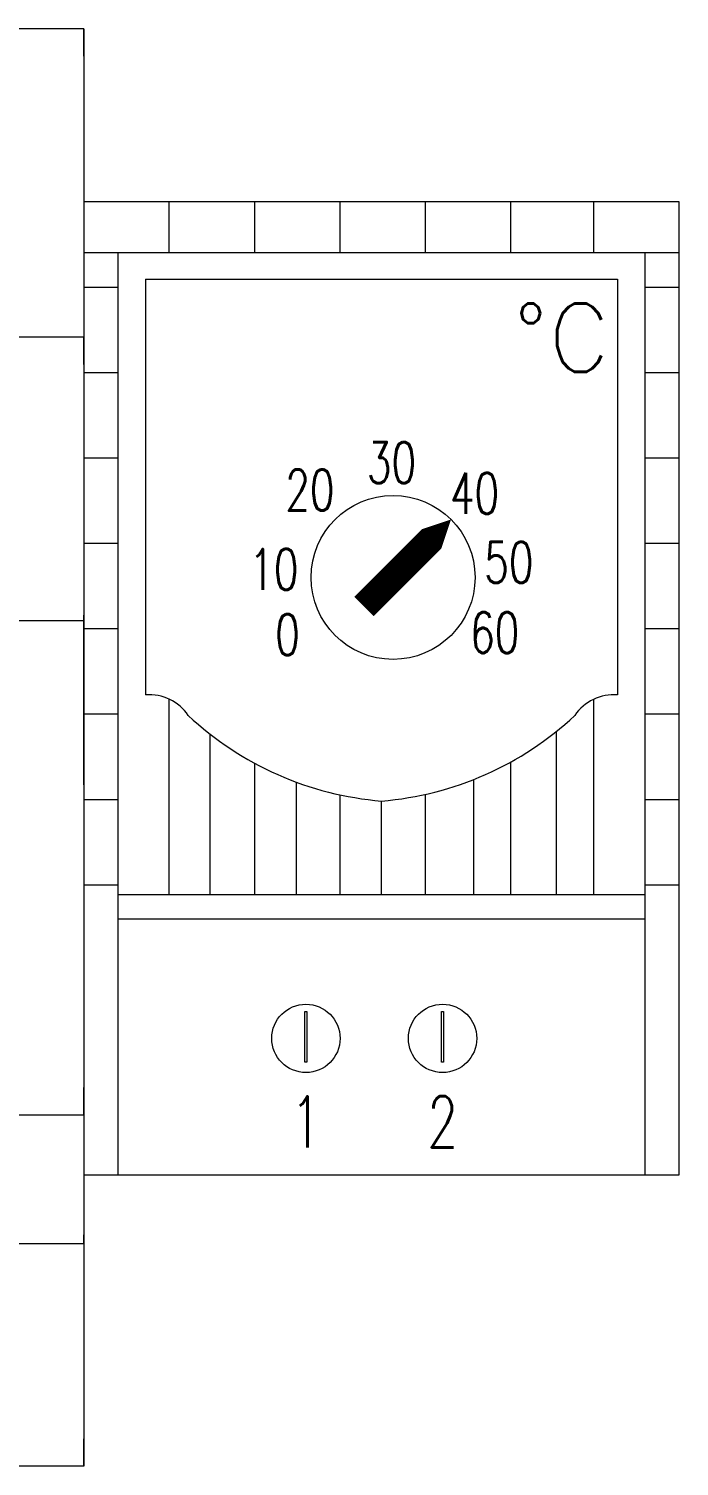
# Model space of a CAD drawing. Header units: millimetres. Extents: x 6750 to 121550, y -28210 to 66060.
# Drawn here: x 38706.6 to 38744.7, y 64731.7 to 64815.9 of the extents above; entities that cross this region are included whole.
import ezdxf
from ezdxf.enums import TextEntityAlignment as Align

# ---------------------------------------------------------------- set-up
doc = ezdxf.new("R2010")
doc.units = ezdxf.units.MM
for name, color, linetype, lineweight in [('BHT Dim', 251, 'Continuous', 9), ('CHANGE', 4, 'Continuous', 0), ('TEXT', 1, 'Continuous', 20)]:
    doc.layers.add(name, color=color, linetype=linetype, lineweight=lineweight)
doc.styles.add('SIMPLEX', font='simplex_.ttf')

# ---------------------------------------------------------------- blocks, each defined once
blk = doc.blocks.new('3a2sd1zx35c4')
at = {"linetype": 'Continuous', "lineweight": 0}
for p, q in [((764610.664, 174606.874), (764601.733, 174606.874)), ((764610.664, 174605.269), (764610.664, 174606.874)), ((764610.664, 174606.874), (764610.664, 174605.269)), ((764610.664, 174605.269), (764610.664, 174588.812)), ((764610.664, 174588.812), (764592.702, 174588.812)), ((764610.664, 174587.206), (764610.664, 174588.812)), ((764610.664, 174587.206), (764610.664, 174579.81)), ((764610.664, 174580.444), (764610.664, 174574.026)), ((764610.664, 174574.026), (764610.664, 174572.188)), ((764610.664, 174574.026), (764610.664, 174572.597)), ((764610.664, 174572.188), (764606.349, 174572.188)), ((764610.664, 174572.188), (764610.664, 174572.528)), ((764610.664, 174562.591), (764610.664, 174572.205)), ((764610.664, 174572.205), (764610.664, 174555.624)), ((764610.664, 174555.624), (764610.664, 174544.86)), ((764610.664, 174543.254), (764610.664, 174544.86)), ((764610.664, 174543.254), (764592.702, 174543.254)), ((764610.664, 174543.254), (764610.664, 174536.23)), ((764597.218, 174535.728), (764610.664, 174535.728)), ((764610.664, 174536.23), (764610.664, 174535.728)), ((764610.664, 174535.728), (764610.664, 174536.23)), ((764610.664, 174535.728), (764610.664, 174524.288)), ((764610.664, 174522.683), (764610.664, 174524.288)), ((764610.664, 174524.288), (764610.664, 174522.683)), ((764610.664, 174522.683), (764601.733, 174522.683))]:
    blk.add_line(p, q, dxfattribs=at)
blk = doc.blocks.new('KTO-011')
at = {"layer": 'BHT Dim', "color": 4}
for p, q in [((-12308.738, 13061.396), (-12308.738, 13037.058)), ((-12308.738, 13061.396), (-12281.112, 13061.396)), ((-12281.112, 13061.396), (-12281.112, 13037.058)), ((-12304.963, 13025.358), (-12304.963, 13034.761)), ((-12284.679, 13025.358), (-12284.679, 13034.926)), ((-12289.521, 13025.358), (-12289.521, 13032.106)), ((-12299.903, 13025.358), (-12299.903, 13031.943)), ((-12294.925, 13025.358), (-12294.925, 13030.841)), ((-12310.352, 13025.358), (-12279.498, 13025.358)), ((-12310.352, 13023.944), (-12279.498, 13023.944))]:
    blk.add_line(p, q, dxfattribs=at)
at = {"layer": 'BHT Dim', "color": 0}
for points in [[(-12299.408, 13018.509), (-12299.29, 13018.509), (-12299.29, 13015.55), (-12299.408, 13015.55)], [(-12291.408, 13018.509), (-12291.29, 13018.509), (-12291.29, 13015.55), (-12291.408, 13015.55)]]:
    blk.add_lwpolyline(points, close=True, dxfattribs=at)
at = {"layer": 'BHT Dim', "color": 4}
for centre, radius, start, end in [((-12308.526, 13034.302), 2.764, 34.09786, 94.38522), ((-12281.323, 13034.302), 2.764, 85.61478, 145.90214), ((-12293.384, 13049.596), 18.818, 226.91899, 265.30374), ((-12296.466, 13049.596), 18.818, 274.69626, 313.08101)]:
    blk.add_arc(centre, radius, start, end, dxfattribs=at)
at = {"layer": 'CHANGE'}
for p, q in [((-12307.352, 13062.938), (-12307.352, 13065.938)), ((-12302.352, 13062.938), (-12302.352, 13065.938)), ((-12297.352, 13062.938), (-12297.352, 13065.938)), ((-12292.352, 13062.938), (-12292.352, 13065.938)), ((-12287.352, 13062.938), (-12287.352, 13065.938)), ((-12282.498, 13062.938), (-12282.498, 13065.938)), ((-12307.352, 13025.358), (-12307.352, 13036.804))]:
    blk.add_line(p, q, dxfattribs=at)
at = {"layer": 'CHANGE', "linetype": 'ByBlock'}
for p, q in [((-12277.498, 13062.938), (-12312.352, 13062.938)), ((-12310.352, 13008.938), (-12310.352, 13062.938)), ((-12279.498, 13008.938), (-12279.498, 13062.938)), ((-12312.352, 13060.938), (-12310.352, 13060.938)), ((-12279.498, 13060.938), (-12277.498, 13060.938)), ((-12312.352, 13055.938), (-12310.352, 13055.938)), ((-12279.498, 13055.938), (-12277.498, 13055.938)), ((-12312.352, 13050.938), (-12310.352, 13050.938)), ((-12279.498, 13050.938), (-12277.498, 13050.938)), ((-12312.352, 13045.938), (-12310.352, 13045.938)), ((-12279.498, 13045.938), (-12277.498, 13045.938)), ((-12312.352, 13040.938), (-12310.352, 13040.938)), ((-12279.498, 13040.938), (-12277.498, 13040.938)), ((-12312.352, 13035.938), (-12310.352, 13035.938)), ((-12279.498, 13035.938), (-12277.498, 13035.938)), ((-12312.352, 13030.938), (-12310.352, 13030.938)), ((-12279.498, 13030.938), (-12277.498, 13030.938)), ((-12312.352, 13025.938), (-12310.352, 13025.938)), ((-12279.498, 13025.938), (-12277.498, 13025.938))]:
    blk.add_line(p, q, dxfattribs=at)
at = {"layer": 'CHANGE', "color": 4}
for p, q in [((-12282.498, 13025.358), (-12282.498, 13036.804)), ((-12302.352, 13025.358), (-12302.352, 13033.052)), ((-12287.352, 13025.358), (-12287.352, 13033.132)), ((-12292.352, 13025.358), (-12292.352, 13031.233)), ((-12297.352, 13025.358), (-12297.352, 13031.201))]:
    blk.add_line(p, q, dxfattribs=at)
at = {"layer": 'CHANGE'}
blk.add_lwpolyline([(-12312.352, 13008.938), (-12277.498, 13008.938), (-12277.498, 13065.938), (-12312.352, 13065.938)], close=True, dxfattribs=at)
at = {"layer": 'CHANGE', "linetype": 'ByBlock'}
blk.add_lwpolyline([(-12295.949, 13042.238, 1.6, 1.6, 0), (-12292.555, 13045.633, 2.4, 0, 0), (-12290.857, 13047.33, 0, 0, 0)], format="xyseb", dxfattribs=at)
blk.add_circle((-12294.252, 13043.936), 4.8, dxfattribs=at)
at = {"layer": 'CHANGE'}
for centre in [(-12299.352, 13016.938), (-12291.352, 13016.938)]:
    blk.add_circle(centre, 2, dxfattribs=at)
at = {"layer": 'TEXT', "linetype": 'ByBlock', "style": 'SIMPLEX'}
blk.add_text('%%dC', height=4, dxfattribs=at).set_placement((-12284.391, 13057.975), align=Align.MIDDLE_CENTER)
at = {"layer": 'TEXT', "linetype": 'ByBlock', "style": 'SIMPLEX', "width": 0.7}
for s, height, p in [('30', 2.4, (-12294.34, 13050.661)), ('20', 2.4, (-12299.118, 13049.05)), ('40', 2.4, (-12289.477, 13048.855)), ('10', 2.4, (-12301.229, 13044.406)), ('50', 2.4, (-12287.474, 13044.816)), ('0', 2.4, (-12300.43, 13040.587)), ('60', 2.4, (-12288.301, 13040.707)), ('1', 3, (-12299.352, 13012.05)), ('2', 3, (-12291.352, 13012.05))]:
    blk.add_text(s, height=height, dxfattribs=at).set_placement(p, align=Align.MIDDLE_CENTER)

msp = doc.modelspace()

# ---------------------------------------------------------------- block references
at = {"lineweight": 5}
msp.add_blockref('3a2sd1zx35c4', (-725900.81, -109790.935), dxfattribs=at)
at = {"layer": 'BHT Dim', "color": 6}
msp.add_blockref('KTO-011', (51022.206, 51739.869), dxfattribs=at)

doc.saveas('drawing.dxf')
